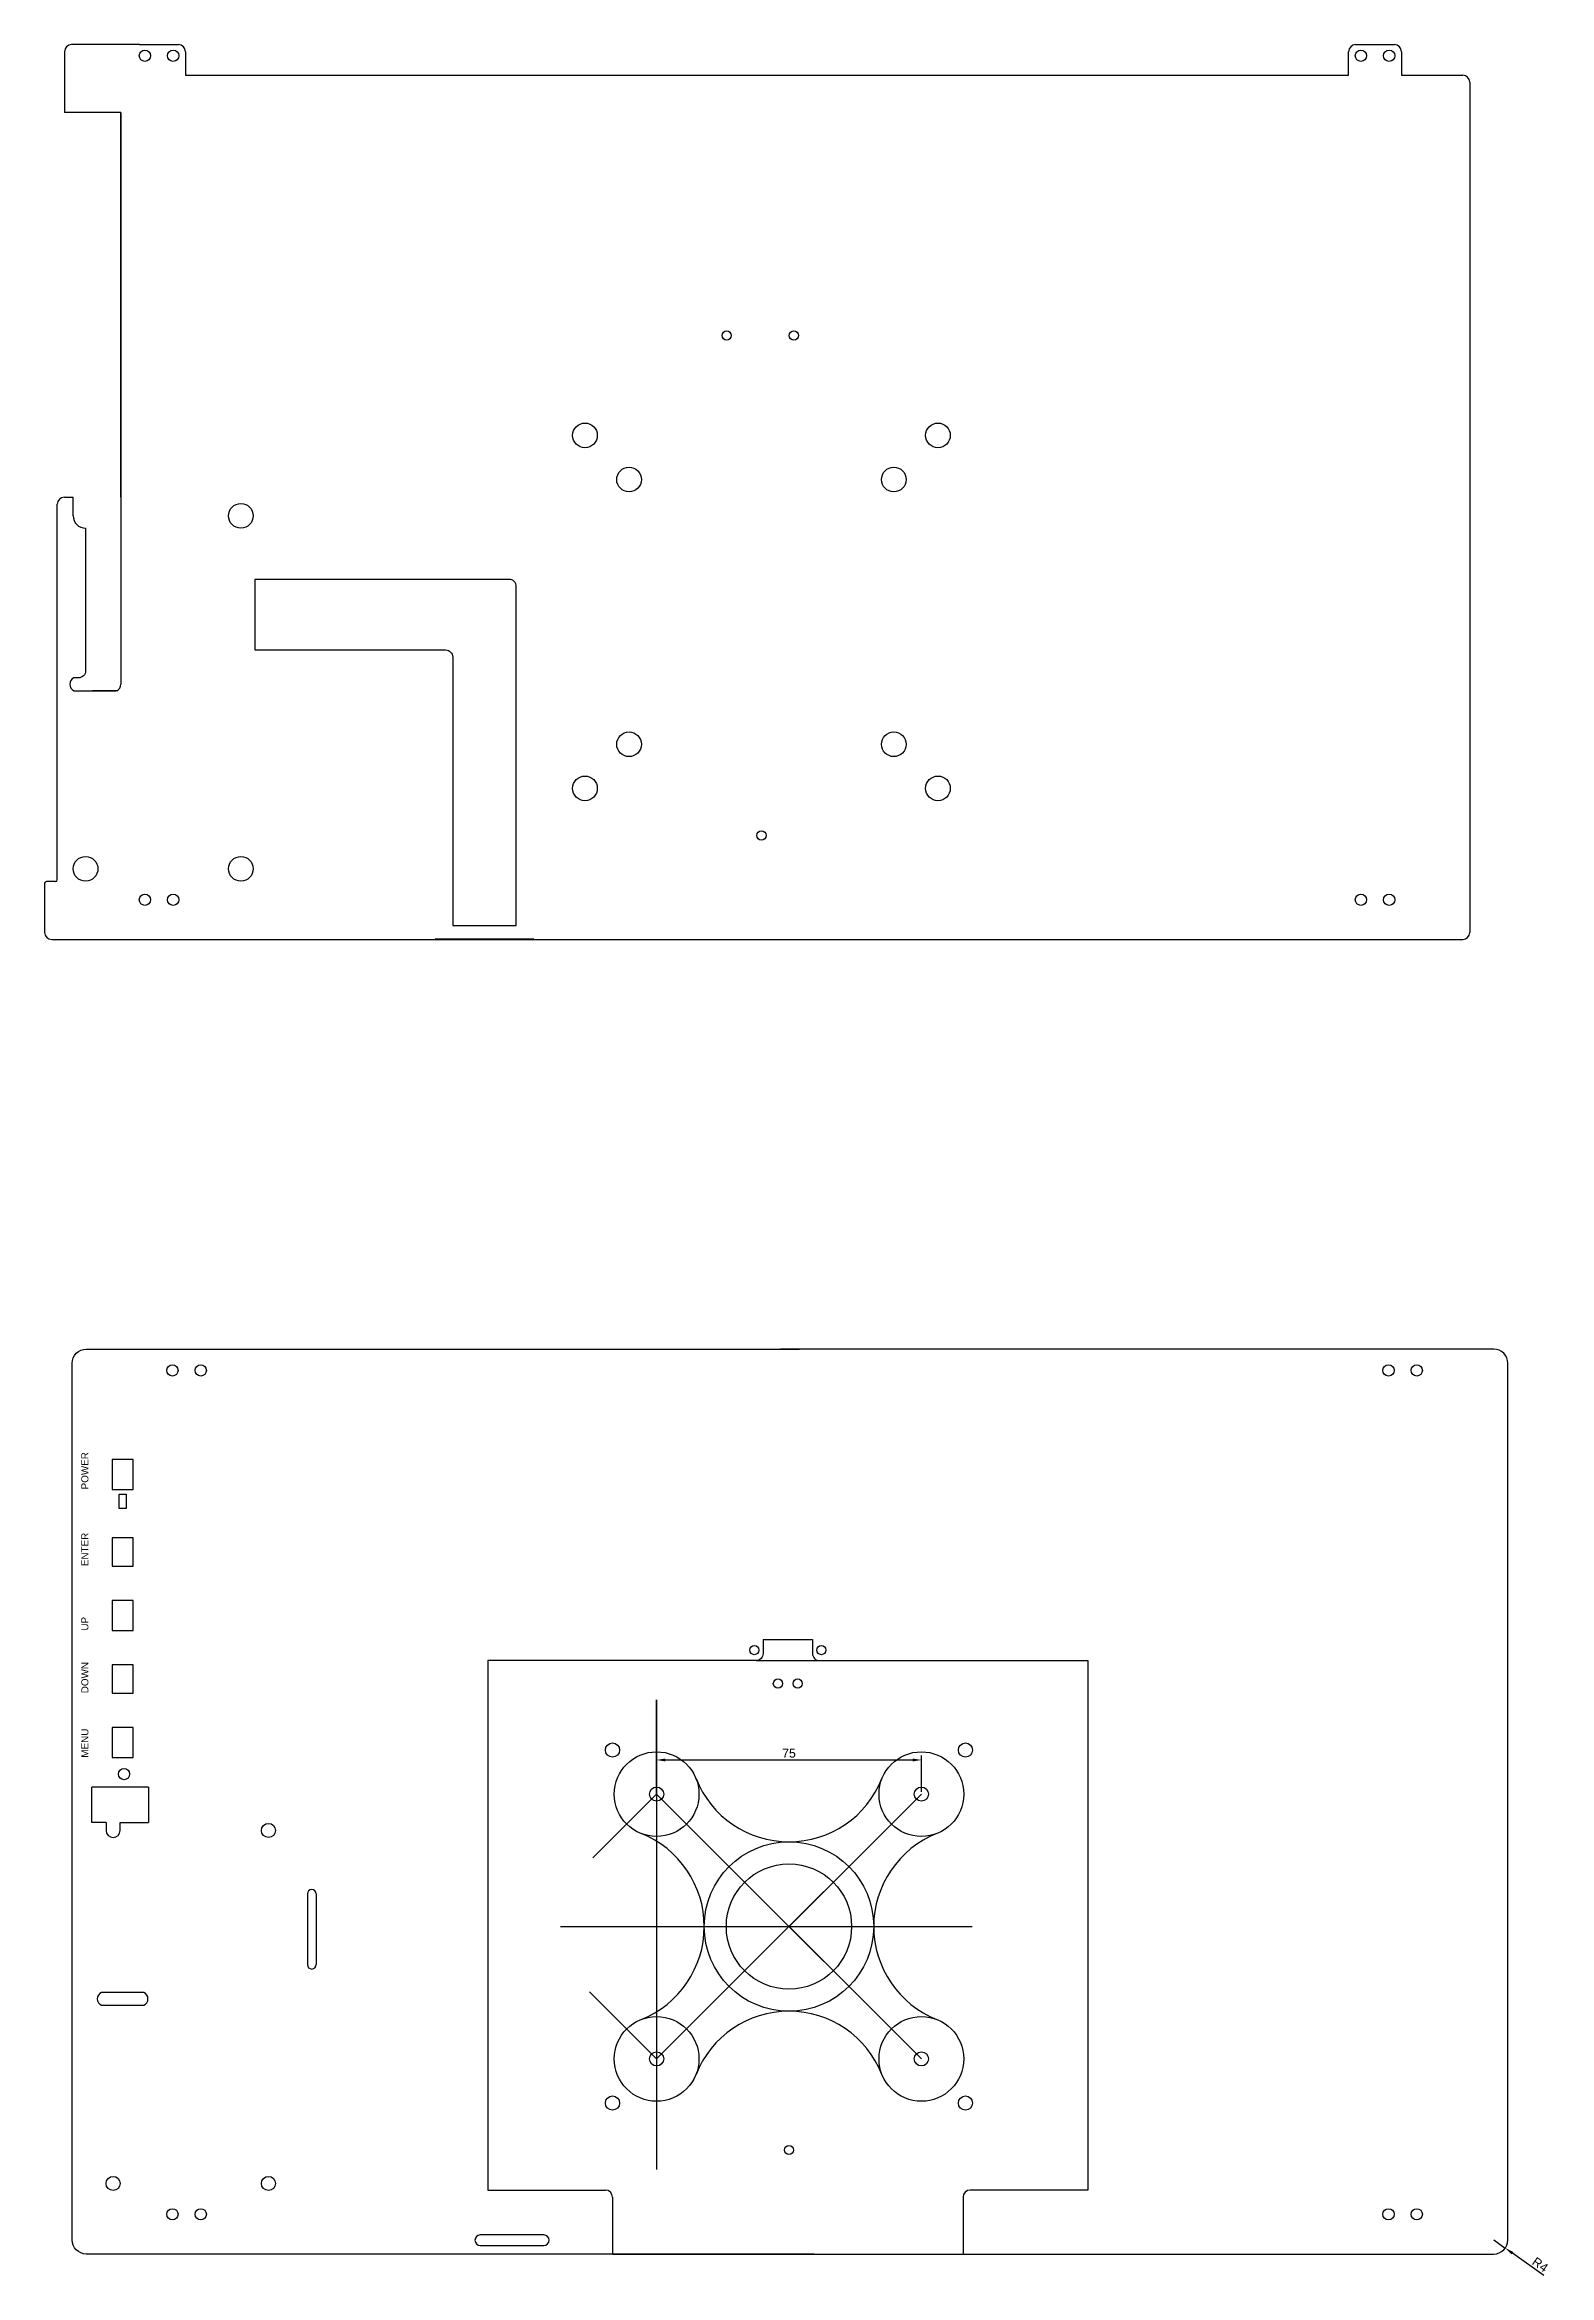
# Model space of a CAD drawing. Header units: millimetres. Extents: x -1635 to 5442, y -1125 to 1353.
# Drawn here: x -1635 to -1209, y -303 to 329 of the extents above; entities that cross this region are included whole.
import ezdxf

# ---------------------------------------------------------------- set-up
doc = ezdxf.new("R2010")
doc.units = ezdxf.units.MM
doc.styles.get("Standard").update_dxf_attribs({"font": 'arial.ttf'})
doc.dimstyles.new('ISO-25', dxfattribs={"dimtxt": 2.5, "dimasz": 2.5, "dimexe": 1.25, "dimexo": 0.625, "dimtad": 1, "dimtxsty": 'Standard', "dimcen": 2.5, "dimadec": 0, "dimazin": 0, "dimtfac": 1, "dimtmove": 0, "dimatfit": 3, "dimfxl": 1, "dimarcsym": 0})

# ---------------------------------------------------------------- blocks, each defined once
blk = doc.blocks.new('*D57')
at = {"color": 0, "lineweight": -2, "transparency": 16777216}
for p, q in [((-1224.52, -293.39), (-1221.26, -295.7)), ((-1210.29, -303.44), (-1219.22, -297.14))]:
    blk.add_line(p, q, dxfattribs=at)
at = {"color": 0, "transparency": 16777216}
blk.add_solid([(-1218.97, -296.8), (-1219.46, -297.48), (-1221.26, -295.7)], dxfattribs=at)
at = {"layer": 'Defpoints', "color": 0, "transparency": 16777216}
for p in [(-1224.52, -293.39), (-1221.26, -295.7)]:
    blk.add_point(p, dxfattribs=at)
at = {"color": 0, "transparency": 16777216, "insert": (-1211.36, -300.39), "char_height": 2.5, "attachment_point": 5, "rotation": 324.76559}
blk.add_mtext('R4', dxfattribs=at)
blk = doc.blocks.new('*D58')
at = {"color": 0, "lineweight": -2, "transparency": 16777216}
for p, q in [((-1461.68, -166.48), (-1461.68, -156.17)), ((-1459.18, -157.42), (-1389.18, -157.42)), ((-1386.68, -166.48), (-1386.68, -156.17))]:
    blk.add_line(p, q, dxfattribs=at)
at = {"color": 0, "transparency": 16777216}
for points in [[(-1459.18, -157), (-1459.18, -157.84), (-1461.68, -157.42)], [(-1389.18, -157), (-1389.18, -157.84), (-1386.68, -157.42)]]:
    blk.add_solid(points, dxfattribs=at)
at = {"layer": 'Defpoints', "color": 0, "transparency": 16777216}
for p in [(-1386.68, -157.42), (-1461.68, -167.11), (-1386.68, -167.11)]:
    blk.add_point(p, dxfattribs=at)
at = {"color": 0, "transparency": 16777216, "insert": (-1424.18, -155.52), "char_height": 2.5, "attachment_point": 5}
blk.add_mtext('75', dxfattribs=at)

msp = doc.modelspace()

# ---------------------------------------------------------------- linework, layer by layer
for p, q in [((-1629.412, 326.552), (-1629.412, 309.328)), ((-1608.142, 328.552), (-1627.412, 328.552)), ((-1608.142, 328.552), (-1597.142, 328.552)), ((-1595.142, 326.552), (-1595.142, 319.902)), ((-1265.642, 319.902), (-1265.642, 326.552)), ((-1263.642, 328.552), (-1252.642, 328.552)), ((-1250.642, 326.552), (-1250.642, 319.902)), ((-1595.142, 319.902), (-1265.642, 319.902)), ((-1250.642, 319.902), (-1233.327, 319.902)), ((-1231.327, 317.902), (-1231.327, 77.052)), ((-1613.457, 309.328), (-1629.412, 309.328)), ((-1631.457, 91.952), (-1631.457, 198.328)), ((-1629.457, 200.328), (-1626.957, 200.328)), ((-1626.957, 195.052), (-1626.957, 200.328)), ((-1613.457, 200.328), (-1613.457, 147.328)), ((-1614.634, 145.514), (-1621.457, 145.514)), ((-1635.057, 90.952), (-1635.057, 77.052)), ((-1631.957, 91.452), (-1634.557, 91.452)), ((-1633.057, 75.052), (-1233.327, 75.052)), ((-1496.442, 75.152), (-1524.442, 75.152)), ((-1613.955, -82.159), (-1611.955, -82.159)), ((-1613.955, -86.159), (-1613.955, -82.159)), ((-1611.955, -82.159), (-1611.955, -86.159)), ((-1611.955, -86.159), (-1613.955, -86.159)), ((-1431.514, -123.319), (-1417.514, -123.319)), ((-1509.514, -129.269), (-1509.514, -279.269)), ((-1433.514, -129.269), (-1415.514, -129.269)), ((-1339.514, -129.269), (-1339.514, -279.269)), ((-1461.678, -167.105), (-1461.678, -140.358)), ((-1461.678, -140.358), (-1461.678, -273.447)), ((-1605.655, -165.113), (-1621.655, -165.113)), ((-1621.655, -175.113), (-1621.655, -165.113)), ((-1605.655, -165.113), (-1605.655, -175.113)), ((-1461.678, -167.105), (-1479.706, -185.133)), ((-1461.678, -167.105), (-1386.678, -242.105)), ((-1386.678, -167.105), (-1461.678, -242.105)), ((-1617.655, -175.113), (-1621.655, -175.113)), ((-1617.655, -175.113), (-1617.655, -177.39)), ((-1613.655, -177.39), (-1613.655, -175.113)), ((-1613.655, -175.113), (-1605.655, -175.113)), ((-1560.62, -195.39), (-1560.62, -215.39)), ((-1558.12, -195.39), (-1558.12, -215.39)), ((-1424.178, -204.605), (-1414.279, -194.706)), ((-1414.279, -194.706), (-1424.178, -204.605)), ((-1488.889, -204.605), (-1372.311, -204.605)), ((-1424.178, -204.605), (-1414.279, -214.505)), ((-1414.279, -214.505), (-1424.178, -204.605)), ((-1461.678, -242.105), (-1480.678, -223.106)), ((-1509.514, -279.269), (-1476.178, -279.269)), ((-1474.178, -281.269), (-1474.178, -297.389)), ((-1374.85, -281.269), (-1374.85, -297.389)), ((-1339.514, -279.269), (-1372.85, -279.269)), ((-1474.178, -297.389), (-1374.178, -297.389))]:
    msp.add_line(p, q)
for points in [[(-1613.457, 200.328), (-1613.457, 309.328)], [(-1609.955, -72.263), (-1615.955, -72.263), (-1615.955, -76.513), (-1615.955, -80.763), (-1609.955, -80.763)], [(-1615.955, -94.513), (-1615.955, -98.513), (-1615.955, -102.513), (-1609.955, -102.513), (-1609.955, -94.513)], [(-1609.955, -112.263), (-1615.955, -112.263), (-1615.955, -116.513), (-1615.955, -120.763), (-1609.955, -120.763)], [(-1615.955, -130.513), (-1615.955, -134.513), (-1615.955, -138.513), (-1609.955, -138.513), (-1609.955, -130.513)], [(-1609.955, -148.263), (-1615.955, -148.263), (-1615.955, -152.513), (-1615.955, -156.763), (-1609.955, -156.763)]]:
    msp.add_lwpolyline(points, close=True)
for points in [[(-1623.457, 191.552), (-1623.457, 151.164, -0.4142149), (-1625.457, 149.164), (-1626.757, 149.164, 0.6457501), (-1626.757, 145.519), (-1614.757, 145.519)], [(-1614.634, 145.514, 0.2936761), (-1613.457, 147.328, 0.2936761)], [(-1417.018, -297.389), (-1623.255, -297.389, -0.4142136), (-1627.255, -293.389), (-1627.255, -45.039, -0.4142136), (-1623.255, -41.039), (-1593.44, -41.039), (-1421.19, -41.039)], [(-1430.761, -297.389), (-1224.525, -297.389, 0.4142136), (-1220.525, -293.389), (-1220.525, -45.039, 0.4142136), (-1224.525, -41.039), (-1254.34, -41.039), (-1426.59, -41.039)], [(-1431.514, -123.319), (-1431.514, -127.269, -0.4142136), (-1433.514, -129.269), (-1509.514, -129.269)], [(-1417.514, -123.319), (-1417.514, -127.269, 0.4142136), (-1415.514, -129.269), (-1339.514, -129.269)]]:
    msp.add_lwpolyline(points, format="xyb")
for points in [[(-1501.442, 175.052, 0.4142136), (-1503.442, 177.052), (-1575.457, 177.052), (-1575.457, 157.052), (-1521.442, 157.052, -0.4142136), (-1519.442, 155.052), (-1519.442, 78.959), (-1501.442, 78.959)], [(-1606.954, -226.923, 0.645754), (-1606.954, -223.277), (-1618.954, -223.277, 0.6457501), (-1618.954, -226.923)], [(-1511.639, -291.982, 1), (-1511.639, -294.982), (-1493.639, -294.982, 1), (-1493.639, -291.982)]]:
    msp.add_lwpolyline(points, format="xyb", close=True)
for centre, radius in [((-1606.642, 325.402), 1.6), ((-1598.642, 325.402), 1.6), ((-1262.142, 325.402), 1.6), ((-1254.142, 325.402), 1.6), ((-1441.817, 246.147), 1.3), ((-1422.817, 246.147), 1.3), ((-1481.981, 217.836), 3.5), ((-1381.981, 217.836), 3.5), ((-1469.481, 205.336), 3.5), ((-1394.481, 205.336), 3.5), ((-1579.457, 195.052), 3.5), ((-1469.481, 130.336), 3.5), ((-1394.481, 130.336), 3.5), ((-1481.981, 117.836), 3.5), ((-1381.981, 117.836), 3.5), ((-1431.981, 104.504), 1.3), ((-1623.457, 95.052), 3.5), ((-1579.457, 95.052), 3.5), ((-1606.642, 86.302), 1.6), ((-1598.642, 86.302), 1.6), ((-1262.142, 86.302), 1.6), ((-1254.142, 86.302), 1.6), ((-1598.84, -47.039), 1.6), ((-1598.84, -47.039), 1.6), ((-1590.84, -47.039), 1.6), ((-1590.84, -47.039), 1.6), ((-1254.34, -47.039), 1.6), ((-1254.34, -47.039), 1.6), ((-1246.34, -47.039), 1.6), ((-1246.34, -47.039), 1.6), ((-1434.014, -126.294), 1.3), ((-1415.014, -126.294), 1.3), ((-1427.314, -135.769), 1.3), ((-1421.714, -135.769), 1.3), ((-1474.178, -154.605), 2), ((-1461.678, -167.105), 12), ((-1386.678, -167.105), 12), ((-1386.678, -167.105), 12), ((-1374.178, -154.605), 2), ((-1612.565, -161.413), 1.6), ((-1461.678, -167.105), 2), ((-1386.678, -167.105), 2), ((-1571.655, -177.39), 2), ((-1424.178, -204.605), 24), ((-1424.178, -204.605), 17.75), ((-1461.678, -242.105), 12), ((-1461.678, -242.105), 12), ((-1386.678, -242.105), 12), ((-1386.678, -242.105), 12), ((-1461.678, -242.105), 2), ((-1386.678, -242.105), 2), ((-1474.178, -254.605), 2), ((-1374.178, -254.605), 2), ((-1424.178, -267.937), 1.3), ((-1615.655, -277.39), 2), ((-1571.655, -277.39), 2), ((-1598.84, -286.139), 1.6), ((-1598.84, -286.139), 1.6), ((-1590.84, -286.139), 1.6), ((-1590.84, -286.139), 1.6), ((-1254.34, -286.139), 1.6), ((-1254.34, -286.139), 1.6), ((-1246.34, -286.139), 1.6), ((-1246.34, -286.139), 1.6)]:
    msp.add_circle(centre, radius)
for centre, radius, start, end in [((-1627.412, 326.552), 2, 90, 180), ((-1597.142, 326.552), 2, 0, 90), ((-1263.642, 326.552), 2, 90, 180), ((-1252.642, 326.552), 2, 0, 90), ((-1233.327, 317.902), 2, 0, 90), ((-1629.457, 198.328), 2, 90, 180), ((-1623.457, 195.052), 3.5, 180, 270), ((-1634.557, 90.952), 0.5, 90, 180), ((-1631.957, 91.952), 0.5, 270, 0), ((-1633.057, 77.052), 2, 180, 270), ((-1233.327, 77.052), 2, 270, 0), ((-1424.178, -152.282), 28.324, 201.568596, 338.431404), ((-1615.655, -177.39), 2, 180, 0), ((-1476.502, -204.605), 28.324, 291.568596, 68.431404), ((-1371.855, -204.605), 28.324, 111.568596, 248.431404), ((-1559.37, -195.39), 1.25, 0, 180), ((-1559.37, -215.39), 1.25, 180, 0), ((-1424.178, -256.929), 28.324, 21.568596, 158.431404), ((-1476.178, -281.269), 2, 0, 90), ((-1372.85, -281.269), 2, 90, 180)]:
    msp.add_arc(centre, radius, start, end)

# ---------------------------------------------------------------- texts
for s, p in [('POWER', (-1622.655, -80.763)), ('ENTER', (-1622.655, -102.513)), ('UP', (-1622.655, -120.763)), ('DOWN', (-1622.655, -138.513)), ('MENU', (-1622.655, -156.763))]:
    msp.add_text(s, height=2, rotation=90).set_placement(p)

# ---------------------------------------------------------------- dimensions: what is measured, and where the dimension line sits
dim = msp.add_linear_dim(base=(-1386.678, -157.42), p1=(-1461.678, -167.105), p2=(-1386.678, -167.105), dimstyle='ISO-25')
dim.commit()
dim.dimension.update_dxf_attribs({"geometry": '*D58', "text_midpoint": (-1424.178, -155.524)})
dim = msp.add_radius_dim(center=(-1224.525, -293.389), mpoint=(-1221.257, -295.697), dimstyle='ISO-25')
dim.commit()
dim.dimension.update_dxf_attribs({"geometry": '*D57', "text_midpoint": (-1212.446, -301.92), "dimtype": 164})

doc.saveas('drawing.dxf')
